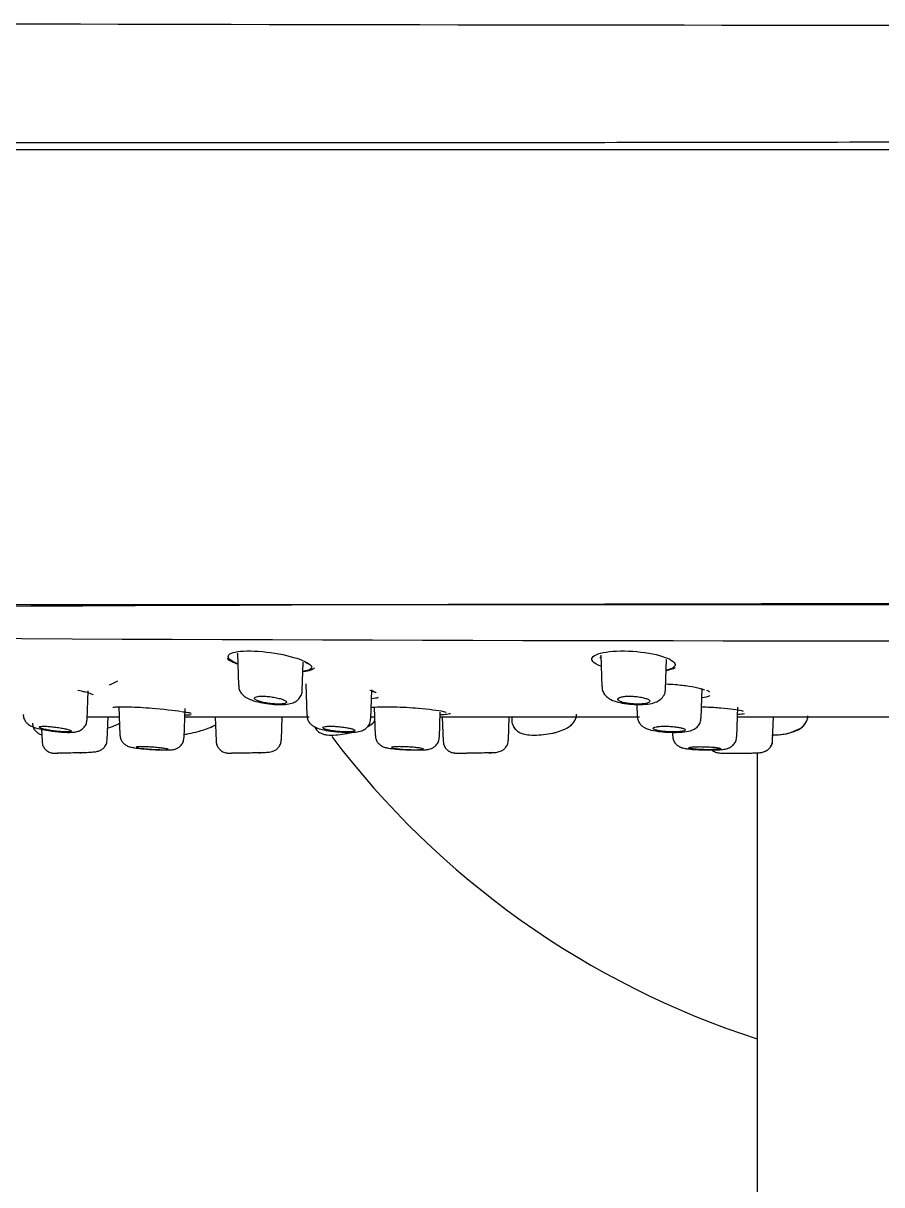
# Model space of a CAD drawing. Header units: millimetres. Extents: x -60 to 7633, y -2614 to 2146.
# Drawn here: x 5421.31 to 5456.45, y 1867.69 to 1915.22 of the extents above; entities that cross this region are included whole.
import ezdxf

# ---------------------------------------------------------------- set-up
doc = ezdxf.new("R2010")
doc.units = ezdxf.units.MM
doc.layers.get('0').update_dxf_attribs({"color": 250})

msp = doc.modelspace()

# ---------------------------------------------------------------- linework, layer by layer
at = {"linetype": 'Continuous'}
for p, q in [((5545.558, 1910.045), (5378.958, 1910.045)), ((5393.138, 1891.434), (5531.378, 1891.434)), ((5430.079, 1889.445), (5430.125, 1888.118)), ((5430.079, 1889.44), (5430.082, 1889.431)), ((5444.95, 1889.362), (5444.996, 1888.068)), ((5444.951, 1889.353), (5444.954, 1889.343)), ((5447.604, 1887.965), (5447.647, 1889.186)), ((5432.734, 1887.918), (5432.774, 1889.074)), ((5423.93, 1886.725), (5423.97, 1887.895)), ((5432.877, 1888.186), (5432.922, 1886.898)), ((5435.539, 1886.754), (5435.581, 1887.945)), ((5449.058, 1886.787), (5449.101, 1888.001)), ((5446.425, 1887.341), (5446.441, 1886.862)), ((5423.934, 1886.841), (5425.244, 1886.841)), ((5424.753, 1885.901), (5424.786, 1886.841)), ((5425.229, 1887.248), (5425.27, 1886.093)), ((5427.895, 1885.983), (5427.937, 1887.173)), ((5427.925, 1886.841), (5428.852, 1886.841)), ((5428.852, 1886.841), (5433.023, 1886.841)), ((5429.175, 1886.841), (5429.21, 1885.836)), ((5431.88, 1885.892), (5431.913, 1886.841)), ((5435.542, 1886.841), (5435.692, 1886.841)), ((5435.678, 1887.233), (5435.719, 1886.076)), ((5438.344, 1885.998), (5438.38, 1887.024)), ((5438.39, 1886.841), (5446.531, 1886.841)), ((5438.464, 1886.841), (5438.499, 1885.841)), ((5441.168, 1885.881), (5441.202, 1886.841)), ((5441.307, 1886.841), (5441.312, 1886.686)), ((5450.513, 1886.015), (5450.555, 1887.226)), ((5450.541, 1886.841), (5451.034, 1886.841)), ((5451.034, 1886.841), (5460.949, 1886.841)), ((5451.985, 1885.869), (5452.019, 1886.841)), ((5422.066, 1886.329), (5422.083, 1885.833)), ((5452.954, 1886.296), (5453.138, 1886.378)), ((5424.753, 1885.901), (5424.753, 1885.901)), ((5425.27, 1886.093), (5425.27, 1886.092)), ((5429.21, 1885.836), (5429.21, 1885.836)), ((5431.88, 1885.892), (5431.88, 1885.892)), ((5435.719, 1886.076), (5435.719, 1886.075)), ((5438.499, 1885.841), (5438.499, 1885.841)), ((5441.168, 1885.881), (5441.168, 1885.881)), ((5447.882, 1886.205), (5447.887, 1886.055)), ((5451.358, 1885.365), (5451.358, 1673.453))]:
    msp.add_line(p, q, dxfattribs=at)
for centre, radius, start, end in [((5462.258, 17580.175), 15665.029, 269.8192662, 270.1807331), ((5462.258, -5993.729), 7885.193, 89.5038921, 90.4970229), ((5462.258, 10406.496), 8516.554, 269.5586953, 270.44131), ((5423.328, 1885.903), 2.022, 65.3553, 79.4385), ((5462.258, 1907.441), 35.5, 217.0913, 252.1189), ((5452.16, 1887.813), 1.713, 268.6885, 297.6243)]:
    msp.add_arc(centre, radius, start, end, dxfattribs=at)
for points, knots in [([(5379.803, 1910.368), (5379.803, 1910.368), (5379.933, 1910.366), (5380.461, 1910.359), (5380.86, 1910.355), (5382.437, 1910.343), (5383.993, 1910.337), (5387.088, 1910.337), (5388.255, 1910.338), (5390.808, 1910.343), (5392.194, 1910.347), (5396.67, 1910.358), (5400.077, 1910.368), (5407.769, 1910.368), (5411.942, 1910.359), (5418.638, 1910.347), (5420.946, 1910.343), (5425.714, 1910.338), (5428.185, 1910.337), (5435.679, 1910.337), (5440.819, 1910.343), (5451.382, 1910.358), (5456.847, 1910.368), (5467.609, 1910.368), (5472.957, 1910.359), (5480.928, 1910.347), (5483.58, 1910.343), (5488.748, 1910.338), (5491.281, 1910.337), (5496.244, 1910.337), (5498.674, 1910.338), (5503.431, 1910.343), (5505.769, 1910.347), (5512.544, 1910.358), (5516.7, 1910.368), (5522.408, 1910.368), (5524.222, 1910.366), (5527.669, 1910.359), (5529.295, 1910.355), (5533.793, 1910.343), (5536.329, 1910.337), (5539.437, 1910.337), (5540.359, 1910.338), (5541.936, 1910.343), (5542.592, 1910.347), (5544.151, 1910.358), (5544.688, 1910.368), (5544.712, 1910.368)], [0.2500865, 0.2500865, 0.2500865, 0.2500865, 0.265625, 0.265625, 0.28125, 0.28125, 0.3125, 0.3125, 0.328125, 0.328125, 0.34375, 0.34375, 0.375, 0.375, 0.40625, 0.40625, 0.421875, 0.421875, 0.4375, 0.4375, 0.46875, 0.46875, 0.5, 0.5, 0.53125, 0.53125, 0.546875, 0.546875, 0.5625, 0.5625, 0.578125, 0.578125, 0.59375, 0.59375, 0.625, 0.625, 0.640625, 0.640625, 0.65625, 0.65625, 0.6875, 0.6875, 0.703125, 0.703125, 0.71875, 0.71875, 0.7494417, 0.7494417, 0.7494417, 0.7494417]), ([(5430.08, 1889.016), (5430.008, 1889.045), (5429.945, 1889.073), (5429.691, 1889.214), (5429.646, 1889.328), (5429.905, 1889.492), (5430.214, 1889.541), (5431.023, 1889.529), (5431.51, 1889.47), (5432.355, 1889.293), (5432.715, 1889.176), (5432.92, 1889.064)], [0.4675751, 0.4675751, 0.4675751, 0.4675751, 0.5, 0.5, 0.625, 0.625, 0.75, 0.75, 0.875, 0.875, 1, 1, 1, 1]), ([(5429.655, 1889.24), (5429.656, 1889.238), (5429.711, 1889.167), (5429.85, 1889.1), (5430.017, 1889.032), (5430.077, 1889.009)], [0, 0, 0, 0, 0.0020646, 0.0886323, 0.1320944, 0.1320944, 0.1320944, 0.1320944]), ([(5444.964, 1888.909), (5444.797, 1888.969), (5444.679, 1889.035), (5444.529, 1889.214), (5444.608, 1889.328), (5445.077, 1889.492), (5445.474, 1889.541), (5446.365, 1889.529), (5446.844, 1889.47), (5447.589, 1889.293), (5447.857, 1889.176), (5447.954, 1889.064)], [0.4248446, 0.4248446, 0.4248446, 0.4248446, 0.5, 0.5, 0.625, 0.625, 0.75, 0.75, 0.875, 0.875, 1, 1, 1, 1]), ([(5444.907, 1889.277), (5444.917, 1889.27), (5444.928, 1889.262), (5444.94, 1889.255), (5444.943, 1889.253), (5444.947, 1889.25), (5444.951, 1889.248)], [0.53124681, 0.53124681, 0.53124681, 0.53124681, 0.53974449, 0.53974449, 0.53974449, 0.54243886, 0.54243886, 0.54243886, 0.54243886]), ([(5432.769, 1888.686), (5432.895, 1888.702), (5433.06, 1888.74), (5433.194, 1888.806), (5433.235, 1888.844)], [0.6257979, 0.6257979, 0.6257979, 0.6257979, 0.7180765, 0.7697515, 0.7697515, 0.7697515, 0.7697515]), ([(5432.92, 1889.064), (5433.126, 1888.951), (5433.171, 1888.847), (5432.983, 1888.741), (5432.892, 1888.716), (5432.774, 1888.698)], [0, 0, 0, 0, 0.125, 0.125, 0.1793169, 0.1793169, 0.1793169, 0.1793169]), ([(5432.823, 1889.095), (5432.867, 1889.069), (5432.934, 1889.034), (5432.945, 1889.011), (5432.947, 1889.01)], [0, 0, 0, 0, 0.3221263, 0.575362, 0.575362, 0.575362, 0.575362]), ([(5447.65, 1888.738), (5447.712, 1888.752), (5447.846, 1888.786), (5447.955, 1888.828), (5448.011, 1888.861)], [0.4695597, 0.4695597, 0.4695597, 0.4695597, 0.5495045, 0.656598, 0.656598, 0.656598, 0.656598]), ([(5447.954, 1889.064), (5448.05, 1888.951), (5447.972, 1888.847), (5447.709, 1888.765), (5447.682, 1888.758), (5447.652, 1888.751)], [0, 0, 0, 0, 0.125, 0.125, 0.1385217, 0.1385217, 0.1385217, 0.1385217]), ([(5424.171, 1887.741), (5424.172, 1887.74), (5424.175, 1887.738), (5424.169, 1887.745), (5424.165, 1887.749)], [0, 0, 0, 0, 0.2117435, 0.3572201, 0.3572201, 0.3572201, 0.3572201]), ([(5430.136, 1888.117), (5430.135, 1888.074), (5430.135, 1887.981), (5430.206, 1887.837), (5430.313, 1887.712), (5430.46, 1887.607), (5430.674, 1887.511), (5430.994, 1887.423), (5431.238, 1887.387), (5431.363, 1887.37)], [0, 0, 0, 0, 0.069108, 0.174709, 0.274838, 0.384207, 0.560972, 0.808106, 1, 1, 1, 1]), ([(5431.363, 1887.37), (5431.374, 1887.369), (5431.504, 1887.347), (5431.793, 1887.334), (5432.106, 1887.346), (5432.335, 1887.394), (5432.526, 1887.497), (5432.659, 1887.643), (5432.731, 1887.8), (5432.726, 1887.889), (5432.724, 1887.919)], [0, 0, 0, 0, 0.016196, 0.22494, 0.439329, 0.614538, 0.732236, 0.841367, 0.954574, 1, 1, 1, 1]), ([(5435.582, 1887.896), (5435.601, 1887.89), (5435.688, 1887.863), (5435.739, 1887.843), (5435.761, 1887.824)], [0, 0, 0, 0, 0.1253946, 0.6516375, 0.6516375, 0.6516375, 0.6516375]), ([(5445.005, 1888.069), (5445.007, 1888.012), (5445.013, 1887.905), (5445.1, 1887.75), (5445.224, 1887.625), (5445.401, 1887.517), (5445.647, 1887.433), (5445.96, 1887.37), (5446.156, 1887.358), (5446.231, 1887.353)], [0, 0, 0, 0, 0.092436, 0.203123, 0.312103, 0.437649, 0.650332, 0.884251, 1, 1, 1, 1]), ([(5446.231, 1887.353), (5446.291, 1887.348), (5446.465, 1887.332), (5446.797, 1887.344), (5447.1, 1887.392), (5447.346, 1887.494), (5447.516, 1887.663), (5447.598, 1887.832), (5447.596, 1887.929), (5447.594, 1887.965)], [0, 0, 0, 0, 0.087171, 0.294332, 0.522497, 0.702432, 0.827586, 0.944924, 1, 1, 1, 1]), ([(5447.61, 1888.182), (5447.739, 1888.178), (5448.074, 1888.158), (5448.581, 1888.1), (5449, 1888.013), (5449.142, 1887.964), (5449.203, 1887.942)], [0.5624584, 0.5624584, 0.5624584, 0.5624584, 0.6478323, 0.7817093, 0.9152582, 1, 1, 1, 1]), ([(5430.863, 1887.518), (5430.9, 1887.5), (5430.949, 1887.481), (5431.007, 1887.464), (5431.064, 1887.446), (5431.131, 1887.429), (5431.202, 1887.415), (5431.273, 1887.401), (5431.349, 1887.389), (5431.425, 1887.379), (5431.499, 1887.37), (5431.574, 1887.363), (5431.645, 1887.36), (5431.713, 1887.356), (5431.779, 1887.356), (5431.837, 1887.358), (5431.893, 1887.36), (5431.944, 1887.365), (5431.983, 1887.373), (5432.023, 1887.38), (5432.053, 1887.391), (5432.072, 1887.403), (5432.09, 1887.415), (5432.097, 1887.43), (5432.092, 1887.446), (5432.087, 1887.462), (5432.069, 1887.48), (5432.04, 1887.498), (5432.011, 1887.516), (5431.968, 1887.535), (5431.917, 1887.554), (5431.865, 1887.572), (5431.803, 1887.59), (5431.734, 1887.606), (5431.667, 1887.622), (5431.592, 1887.637), (5431.516, 1887.648), (5431.443, 1887.66), (5431.366, 1887.669), (5431.293, 1887.674), (5431.222, 1887.68), (5431.152, 1887.683), (5431.09, 1887.682), (5431.029, 1887.681), (5430.974, 1887.678), (5430.928, 1887.672), (5430.883, 1887.665), (5430.846, 1887.656), (5430.821, 1887.645), (5430.795, 1887.633), (5430.781, 1887.619), (5430.778, 1887.604), (5430.775, 1887.588), (5430.786, 1887.571), (5430.807, 1887.553), (5430.821, 1887.542), (5430.84, 1887.53), (5430.863, 1887.518)], [0, 0, 0, 0, 0.05575, 0.05575, 0.05575, 0.11155, 0.11155, 0.11155, 0.16651, 0.16651, 0.16651, 0.219928, 0.219928, 0.219928, 0.271998, 0.271998, 0.271998, 0.323458, 0.323458, 0.323458, 0.375235, 0.375235, 0.375235, 0.42811, 0.42811, 0.42811, 0.482459, 0.482459, 0.482459, 0.538089, 0.538089, 0.538089, 0.594221, 0.594221, 0.594221, 0.649756, 0.649756, 0.649756, 0.70381, 0.70381, 0.70381, 0.756219, 0.756219, 0.756219, 0.807613, 0.807613, 0.807613, 0.859047, 0.859047, 0.859047, 0.911506, 0.911506, 0.911506, 0.965528, 0.965528, 0.965528, 1, 1, 1, 1]), ([(5445.666, 1887.518), (5445.685, 1887.5), (5445.717, 1887.481), (5445.76, 1887.464), (5445.802, 1887.446), (5445.857, 1887.429), (5445.919, 1887.415), (5445.98, 1887.401), (5446.049, 1887.389), (5446.122, 1887.379), (5446.193, 1887.37), (5446.269, 1887.363), (5446.343, 1887.36), (5446.416, 1887.356), (5446.488, 1887.356), (5446.555, 1887.358), (5446.621, 1887.36), (5446.684, 1887.365), (5446.737, 1887.373), (5446.791, 1887.38), (5446.838, 1887.391), (5446.873, 1887.403), (5446.91, 1887.415), (5446.935, 1887.43), (5446.949, 1887.446), (5446.963, 1887.462), (5446.965, 1887.48), (5446.955, 1887.498), (5446.944, 1887.516), (5446.92, 1887.535), (5446.884, 1887.554), (5446.848, 1887.572), (5446.8, 1887.59), (5446.743, 1887.606), (5446.687, 1887.622), (5446.621, 1887.637), (5446.55, 1887.648), (5446.481, 1887.66), (5446.406, 1887.669), (5446.331, 1887.674), (5446.258, 1887.68), (5446.184, 1887.683), (5446.114, 1887.682), (5446.046, 1887.681), (5445.98, 1887.678), (5445.921, 1887.672), (5445.863, 1887.665), (5445.812, 1887.656), (5445.77, 1887.645), (5445.728, 1887.633), (5445.695, 1887.619), (5445.674, 1887.604), (5445.652, 1887.588), (5445.643, 1887.571), (5445.646, 1887.553), (5445.647, 1887.542), (5445.654, 1887.53), (5445.666, 1887.518)], [0, 0, 0, 0, 0.05575, 0.05575, 0.05575, 0.11155, 0.11155, 0.11155, 0.16651, 0.16651, 0.16651, 0.219928, 0.219928, 0.219928, 0.271998, 0.271998, 0.271998, 0.323458, 0.323458, 0.323458, 0.375235, 0.375235, 0.375235, 0.42811, 0.42811, 0.42811, 0.482459, 0.482459, 0.482459, 0.538089, 0.538089, 0.538089, 0.594221, 0.594221, 0.594221, 0.649756, 0.649756, 0.649756, 0.70381, 0.70381, 0.70381, 0.756219, 0.756219, 0.756219, 0.807613, 0.807613, 0.807613, 0.859047, 0.859047, 0.859047, 0.911506, 0.911506, 0.911506, 0.965528, 0.965528, 0.965528, 1, 1, 1, 1]), ([(5421.318, 1886.929), (5421.317, 1886.916), (5421.31, 1886.85), (5421.354, 1886.731), (5421.431, 1886.609), (5421.525, 1886.523), (5421.628, 1886.459), (5421.796, 1886.389), (5422.044, 1886.327), (5422.359, 1886.27), (5422.507, 1886.254), (5422.548, 1886.25)], [0, 0, 0, 0, 0.021383, 0.120178, 0.202586, 0.277866, 0.355383, 0.463239, 0.734897, 0.935679, 1, 1, 1, 1]), ([(5424.976, 1887.227), (5424.976, 1887.227), (5424.987, 1887.23), (5425.058, 1887.241), (5425.266, 1887.254), (5425.503, 1887.249), (5425.663, 1887.246)], [0.8146573, 0.8146573, 0.8146573, 0.8146573, 0.8298357, 0.8654669, 0.9238109, 1, 1, 1, 1]), ([(5425.651, 1887.248), (5425.932, 1887.239), (5426.263, 1887.218), (5427.038, 1887.153), (5427.478, 1887.104), (5427.792, 1887.059)], [0.7825028, 0.7825028, 0.7825028, 0.7825028, 0.875, 0.875, 1, 1, 1, 1]), ([(5427.813, 1887.055), (5427.886, 1887.044), (5428.034, 1887.022), (5428.161, 1886.997), (5428.193, 1886.985), (5428.193, 1886.985)], [0, 0, 0, 0, 0.2334039, 0.5687758, 0.7068133, 0.7068133, 0.7068133, 0.7068133]), ([(5427.95, 1886.922), (5427.998, 1886.923), (5428.085, 1886.924), (5428.15, 1886.924), (5428.18, 1886.926)], [0.44198874, 0.44198874, 0.44198874, 0.44198874, 0.49069377, 0.54096376, 0.54096376, 0.54096376, 0.54096376]), ([(5432.933, 1886.898), (5432.932, 1886.86), (5432.929, 1886.774), (5432.993, 1886.641), (5433.086, 1886.526), (5433.195, 1886.446), (5433.343, 1886.374), (5433.55, 1886.313), (5433.852, 1886.256), (5434.056, 1886.236), (5434.149, 1886.227)], [0, 0, 0, 0, 0.060327, 0.159489, 0.247255, 0.331748, 0.431982, 0.631822, 0.854685, 1, 1, 1, 1]), ([(5435.569, 1887.223), (5435.59, 1887.226), (5435.699, 1887.238), (5435.986, 1887.254), (5436.302, 1887.25), (5436.501, 1887.247)], [0.8347094, 0.8347094, 0.8347094, 0.8347094, 0.853418, 0.9217254, 1, 1, 1, 1]), ([(5436.494, 1887.248), (5436.815, 1887.239), (5437.165, 1887.218), (5437.915, 1887.153), (5438.291, 1887.104), (5438.511, 1887.059)], [0.7811685, 0.7811685, 0.7811685, 0.7811685, 0.875, 0.875, 1, 1, 1, 1]), ([(5438.392, 1886.928), (5438.491, 1886.933), (5438.632, 1886.943), (5438.731, 1886.959), (5438.784, 1886.976), (5438.795, 1886.98)], [0.313639, 0.313639, 0.313639, 0.313639, 0.461784, 0.5660757, 0.5895418, 0.5895418, 0.5895418, 0.5895418]), ([(5438.504, 1887.058), (5438.549, 1887.047), (5438.603, 1887.035), (5438.627, 1887.024), (5438.627, 1887.025)], [0, 0, 0, 0, 0.3494329, 0.5516452, 0.5516452, 0.5516452, 0.5516452]), ([(5443.412, 1886.302), (5443.548, 1886.358), (5443.729, 1886.46), (5443.924, 1886.71), (5443.949, 1886.864), (5443.962, 1886.946)], [0.4216603, 0.4216603, 0.4216603, 0.4216603, 0.7044982, 0.8641316, 1, 1, 1, 1]), ([(5443.48, 1886.332), (5443.559, 1886.372), (5443.708, 1886.454), (5443.884, 1886.646), (5443.969, 1886.851), (5443.958, 1886.938), (5443.957, 1886.952)], [0, 0, 0, 0, 0.308763, 0.691432, 0.955504, 1, 1, 1, 1]), ([(5446.446, 1886.861), (5446.452, 1886.797), (5446.464, 1886.691), (5446.551, 1886.547), (5446.66, 1886.443), (5446.788, 1886.368), (5446.98, 1886.297), (5447.259, 1886.245), (5447.547, 1886.212), (5447.662, 1886.21), (5447.663, 1886.21)], [0, 0, 0, 0, 0.103177, 0.20124, 0.29309, 0.389467, 0.51992, 0.790405, 0.998124, 1, 1, 1, 1]), ([(5447.663, 1886.21), (5447.8, 1886.204), (5448.037, 1886.196), (5448.406, 1886.22), (5448.639, 1886.26), (5448.856, 1886.376), (5448.983, 1886.517), (5449.053, 1886.667), (5449.05, 1886.755), (5449.049, 1886.788)], [0, 0, 0, 0, 0.195751, 0.392574, 0.633911, 0.7476, 0.847731, 0.952049, 1, 1, 1, 1]), ([(5449.072, 1887.247), (5449.14, 1887.246), (5449.413, 1887.238), (5449.887, 1887.209), (5450.395, 1887.156), (5450.708, 1887.097), (5450.762, 1887.079), (5450.783, 1887.071)], [0.5193197, 0.5193197, 0.5193197, 0.5193197, 0.5598976, 0.6833637, 0.8073165, 0.930411, 1, 1, 1, 1]), ([(5452.766, 1886.205), (5452.836, 1886.226), (5452.996, 1886.284), (5453.211, 1886.412), (5453.391, 1886.637), (5453.413, 1886.801), (5453.423, 1886.88)], [0.3567057, 0.3567057, 0.3567057, 0.3567057, 0.4932487, 0.6879207, 0.8707172, 1, 1, 1, 1]), ([(5453.138, 1886.378), (5453.227, 1886.452), (5453.344, 1886.563), (5453.434, 1886.78), (5453.422, 1886.869), (5453.42, 1886.884)], [0, 0, 0, 0, 0.545633, 0.936599, 1, 1, 1, 1]), ([(5421.699, 1886.573), (5421.698, 1886.539), (5421.698, 1886.448), (5421.766, 1886.308), (5421.872, 1886.195), (5421.977, 1886.132), (5422.044, 1886.109), (5422.073, 1886.102)], [0, 0, 0, 0, 0.0432414, 0.1318411, 0.2005807, 0.2576019, 0.2984561, 0.2984561, 0.2984561, 0.2984561]), ([(5422.16, 1886.334), (5422.213, 1886.321), (5422.275, 1886.308), (5422.342, 1886.295), (5422.409, 1886.283), (5422.483, 1886.271), (5422.557, 1886.261), (5422.631, 1886.251), (5422.707, 1886.242), (5422.78, 1886.235), (5422.852, 1886.228), (5422.921, 1886.224), (5422.983, 1886.221), (5423.045, 1886.218), (5423.1, 1886.218), (5423.145, 1886.219), (5423.189, 1886.221), (5423.225, 1886.224), (5423.248, 1886.23), (5423.272, 1886.235), (5423.284, 1886.243), (5423.284, 1886.252), (5423.284, 1886.261), (5423.271, 1886.271), (5423.248, 1886.283), (5423.223, 1886.294), (5423.187, 1886.307), (5423.141, 1886.32), (5423.095, 1886.333), (5423.038, 1886.347), (5422.975, 1886.36), (5422.912, 1886.373), (5422.84, 1886.386), (5422.767, 1886.397), (5422.694, 1886.409), (5422.618, 1886.419), (5422.543, 1886.427), (5422.47, 1886.435), (5422.397, 1886.442), (5422.331, 1886.446), (5422.266, 1886.45), (5422.205, 1886.453), (5422.155, 1886.452), (5422.104, 1886.452), (5422.062, 1886.45), (5422.032, 1886.445), (5422.002, 1886.44), (5421.982, 1886.434), (5421.975, 1886.425), (5421.967, 1886.417), (5421.972, 1886.407), (5421.988, 1886.396), (5422.005, 1886.384), (5422.034, 1886.372), (5422.073, 1886.359), (5422.098, 1886.351), (5422.128, 1886.342), (5422.16, 1886.334)], [0, 0, 0, 0, 0.054758, 0.054758, 0.054758, 0.109541, 0.109541, 0.109541, 0.163898, 0.163898, 0.163898, 0.21746, 0.21746, 0.21746, 0.270317, 0.270317, 0.270317, 0.322843, 0.322843, 0.322843, 0.375523, 0.375523, 0.375523, 0.428776, 0.428776, 0.428776, 0.48281, 0.48281, 0.48281, 0.537518, 0.537518, 0.537518, 0.59249, 0.59249, 0.59249, 0.647158, 0.647158, 0.647158, 0.701062, 0.701062, 0.701062, 0.754102, 0.754102, 0.754102, 0.806588, 0.806588, 0.806588, 0.859076, 0.859076, 0.859076, 0.912109, 0.912109, 0.912109, 0.965979, 0.965979, 0.965979, 1, 1, 1, 1]), ([(5422.548, 1886.25), (5422.641, 1886.238), (5422.833, 1886.214), (5423.151, 1886.198), (5423.371, 1886.203), (5423.543, 1886.234), (5423.692, 1886.299), (5423.819, 1886.408), (5423.91, 1886.56), (5423.92, 1886.667), (5423.924, 1886.724)], [0, 0, 0, 0, 0.134135, 0.324174, 0.532103, 0.641631, 0.727136, 0.817738, 0.916585, 1, 1, 1, 1]), ([(5424.77, 1886.373), (5424.779, 1886.376), (5424.904, 1886.419), (5425.088, 1886.491), (5425.221, 1886.552), (5425.263, 1886.573)], [0.12613, 0.12613, 0.12613, 0.12613, 0.1437357, 0.3764298, 0.4951513, 0.4951513, 0.4951513, 0.4951513]), ([(5427.893, 1886.117), (5427.956, 1886.126), (5428.144, 1886.158), (5428.436, 1886.225), (5428.623, 1886.283), (5428.706, 1886.309)], [0.625672, 0.625672, 0.625672, 0.625672, 0.7221085, 0.8937122, 1, 1, 1, 1]), ([(5428.706, 1886.309), (5428.79, 1886.337), (5428.961, 1886.398), (5429.114, 1886.469), (5429.195, 1886.514)], [0, 0, 0, 0, 0.1738078, 0.4172528, 0.4172528, 0.4172528, 0.4172528]), ([(5433.234, 1886.429), (5433.236, 1886.427), (5433.266, 1886.367), (5433.333, 1886.272), (5433.468, 1886.175), (5433.609, 1886.119), (5433.806, 1886.084), (5434.076, 1886.086), (5434.467, 1886.133), (5434.735, 1886.189), (5434.856, 1886.222)], [0.0897586, 0.0897586, 0.0897586, 0.0897586, 0.0929643, 0.1698477, 0.2369045, 0.3022695, 0.3853221, 0.5589209, 0.7104773, 0.8683225, 0.8683225, 0.8683225, 0.8683225]), ([(5433.664, 1886.334), (5433.701, 1886.321), (5433.75, 1886.308), (5433.806, 1886.295), (5433.863, 1886.283), (5433.928, 1886.271), (5433.998, 1886.261), (5434.067, 1886.251), (5434.142, 1886.242), (5434.217, 1886.235), (5434.291, 1886.228), (5434.366, 1886.224), (5434.436, 1886.221), (5434.505, 1886.218), (5434.572, 1886.218), (5434.63, 1886.219), (5434.688, 1886.221), (5434.739, 1886.224), (5434.779, 1886.23), (5434.82, 1886.235), (5434.851, 1886.243), (5434.869, 1886.252), (5434.888, 1886.261), (5434.895, 1886.271), (5434.89, 1886.283), (5434.884, 1886.294), (5434.866, 1886.307), (5434.837, 1886.32), (5434.807, 1886.333), (5434.766, 1886.347), (5434.715, 1886.36), (5434.664, 1886.373), (5434.603, 1886.386), (5434.536, 1886.397), (5434.47, 1886.409), (5434.397, 1886.419), (5434.322, 1886.427), (5434.249, 1886.435), (5434.173, 1886.442), (5434.1, 1886.446), (5434.029, 1886.45), (5433.959, 1886.453), (5433.896, 1886.452), (5433.834, 1886.452), (5433.778, 1886.45), (5433.731, 1886.445), (5433.685, 1886.44), (5433.648, 1886.434), (5433.622, 1886.425), (5433.596, 1886.417), (5433.581, 1886.407), (5433.579, 1886.396), (5433.576, 1886.384), (5433.587, 1886.372), (5433.609, 1886.359), (5433.623, 1886.351), (5433.641, 1886.342), (5433.664, 1886.334)], [0, 0, 0, 0, 0.054758, 0.054758, 0.054758, 0.109541, 0.109541, 0.109541, 0.163898, 0.163898, 0.163898, 0.21746, 0.21746, 0.21746, 0.270317, 0.270317, 0.270317, 0.322843, 0.322843, 0.322843, 0.375523, 0.375523, 0.375523, 0.428776, 0.428776, 0.428776, 0.48281, 0.48281, 0.48281, 0.537518, 0.537518, 0.537518, 0.59249, 0.59249, 0.59249, 0.647158, 0.647158, 0.647158, 0.701062, 0.701062, 0.701062, 0.754102, 0.754102, 0.754102, 0.806588, 0.806588, 0.806588, 0.859076, 0.859076, 0.859076, 0.912109, 0.912109, 0.912109, 0.965979, 0.965979, 0.965979, 1, 1, 1, 1]), ([(5434.149, 1886.227), (5434.183, 1886.223), (5434.325, 1886.207), (5434.613, 1886.197), (5434.916, 1886.208), (5435.123, 1886.24), (5435.314, 1886.331), (5435.445, 1886.457), (5435.526, 1886.608), (5435.53, 1886.707), (5435.531, 1886.753)], [0, 0, 0, 0, 0.048778, 0.241608, 0.440188, 0.631564, 0.736153, 0.829942, 0.932516, 1, 1, 1, 1]), ([(5435.428, 1886.441), (5435.508, 1886.485), (5435.585, 1886.539), (5435.652, 1886.608), (5435.654, 1886.611)], [0.2917728, 0.2917728, 0.2917728, 0.2917728, 0.5733457, 0.5835556, 0.5835556, 0.5835556, 0.5835556]), ([(5435.441, 1886.448), (5435.474, 1886.467), (5435.569, 1886.529), (5435.654, 1886.605), (5435.704, 1886.668)], [0.5446132, 0.5446132, 0.5446132, 0.5446132, 0.6235494, 0.7769711, 0.7769711, 0.7769711, 0.7769711]), ([(5441.317, 1886.689), (5441.315, 1886.678), (5441.305, 1886.604), (5441.361, 1886.453), (5441.473, 1886.299), (5441.621, 1886.194), (5441.805, 1886.124), (5442.05, 1886.086), (5442.397, 1886.086), (5442.805, 1886.131), (5443.185, 1886.212), (5443.376, 1886.289), (5443.48, 1886.332)], [0, 0, 0, 0, 0.01112, 0.092658, 0.166574, 0.234491, 0.312774, 0.431375, 0.583738, 0.72125, 0.867191, 1, 1, 1, 1]), ([(5447.117, 1886.334), (5447.136, 1886.321), (5447.167, 1886.308), (5447.209, 1886.295), (5447.251, 1886.283), (5447.305, 1886.271), (5447.365, 1886.261), (5447.425, 1886.251), (5447.494, 1886.242), (5447.565, 1886.235), (5447.636, 1886.228), (5447.711, 1886.224), (5447.785, 1886.221), (5447.857, 1886.218), (5447.931, 1886.218), (5447.998, 1886.219), (5448.065, 1886.221), (5448.129, 1886.224), (5448.183, 1886.23), (5448.238, 1886.235), (5448.285, 1886.243), (5448.321, 1886.252), (5448.357, 1886.261), (5448.383, 1886.271), (5448.397, 1886.283), (5448.411, 1886.294), (5448.412, 1886.307), (5448.402, 1886.32), (5448.391, 1886.333), (5448.367, 1886.347), (5448.332, 1886.36), (5448.297, 1886.373), (5448.249, 1886.386), (5448.194, 1886.397), (5448.139, 1886.409), (5448.074, 1886.419), (5448.005, 1886.427), (5447.937, 1886.435), (5447.862, 1886.442), (5447.788, 1886.446), (5447.716, 1886.45), (5447.641, 1886.453), (5447.57, 1886.452), (5447.501, 1886.452), (5447.434, 1886.45), (5447.375, 1886.445), (5447.316, 1886.44), (5447.263, 1886.434), (5447.221, 1886.425), (5447.178, 1886.417), (5447.145, 1886.407), (5447.124, 1886.396), (5447.103, 1886.384), (5447.093, 1886.372), (5447.096, 1886.359), (5447.098, 1886.351), (5447.105, 1886.342), (5447.117, 1886.334)], [0, 0, 0, 0, 0.054758, 0.054758, 0.054758, 0.109541, 0.109541, 0.109541, 0.163898, 0.163898, 0.163898, 0.21746, 0.21746, 0.21746, 0.270317, 0.270317, 0.270317, 0.322843, 0.322843, 0.322843, 0.375523, 0.375523, 0.375523, 0.428776, 0.428776, 0.428776, 0.48281, 0.48281, 0.48281, 0.537518, 0.537518, 0.537518, 0.59249, 0.59249, 0.59249, 0.647158, 0.647158, 0.647158, 0.701062, 0.701062, 0.701062, 0.754102, 0.754102, 0.754102, 0.806588, 0.806588, 0.806588, 0.859076, 0.859076, 0.859076, 0.912109, 0.912109, 0.912109, 0.965979, 0.965979, 0.965979, 1, 1, 1, 1]), ([(5423.63, 1885.366), (5423.709, 1885.369), (5423.876, 1885.376), (5424.136, 1885.395), (5424.269, 1885.409), (5424.375, 1885.431), (5424.465, 1885.463), (5424.567, 1885.522), (5424.668, 1885.626), (5424.739, 1885.763), (5424.744, 1885.855), (5424.746, 1885.901)], [0, 0, 0, 0, 0.132173, 0.3303, 0.547089, 0.618815, 0.670814, 0.741841, 0.828021, 0.926599, 1, 1, 1, 1]), ([(5425.27, 1886.091), (5425.278, 1886.026), (5425.294, 1885.926), (5425.373, 1885.796), (5425.46, 1885.711), (5425.547, 1885.656), (5425.626, 1885.622), (5425.728, 1885.592), (5425.877, 1885.565), (5426.139, 1885.532), (5426.34, 1885.517), (5426.444, 1885.509)], [0, 0, 0, 0, 0.104567, 0.187882, 0.259501, 0.322951, 0.381215, 0.452441, 0.620674, 0.830833, 1, 1, 1, 1]), ([(5426.444, 1885.509), (5426.456, 1885.508), (5426.569, 1885.499), (5426.822, 1885.487), (5427.124, 1885.478), (5427.33, 1885.483), (5427.451, 1885.491), (5427.591, 1885.532), (5427.708, 1885.6), (5427.815, 1885.712), (5427.885, 1885.852), (5427.887, 1885.943), (5427.887, 1885.983)], [0, 0, 0, 0, 0.017065, 0.186149, 0.352523, 0.526075, 0.650172, 0.710286, 0.777086, 0.85596, 0.945015, 1, 1, 1, 1]), ([(5429.216, 1885.836), (5429.215, 1885.82), (5429.209, 1885.751), (5429.255, 1885.63), (5429.338, 1885.511), (5429.431, 1885.434), (5429.52, 1885.388), (5429.593, 1885.366), (5429.643, 1885.357), (5429.676, 1885.353), (5429.715, 1885.351), (5429.753, 1885.349), (5429.808, 1885.349), (5429.836, 1885.349)], [0, 0, 0, 0, 0.039162, 0.200612, 0.329119, 0.437281, 0.528417, 0.601082, 0.651049, 0.691541, 0.748456, 0.888194, 1, 1, 1, 1]), ([(5430.963, 1885.366), (5431.034, 1885.369), (5431.191, 1885.377), (5431.36, 1885.393), (5431.469, 1885.41), (5431.579, 1885.446), (5431.683, 1885.504), (5431.786, 1885.604), (5431.863, 1885.743), (5431.871, 1885.84), (5431.874, 1885.891)], [0, 0, 0, 0, 0.154397, 0.399689, 0.540913, 0.609567, 0.690782, 0.789438, 0.904698, 1, 1, 1, 1]), ([(5435.727, 1886.076), (5435.727, 1886.042), (5435.725, 1885.961), (5435.782, 1885.835), (5435.868, 1885.726), (5435.962, 1885.655), (5436.051, 1885.611), (5436.147, 1885.579), (5436.291, 1885.549), (5436.529, 1885.52), (5436.803, 1885.499), (5436.941, 1885.494), (5436.979, 1885.493)], [0, 0, 0, 0, 0.051826, 0.143795, 0.220887, 0.288948, 0.35001, 0.41655, 0.538308, 0.757644, 0.942662, 1, 1, 1, 1]), ([(5436.979, 1885.493), (5437.067, 1885.489), (5437.25, 1885.481), (5437.546, 1885.479), (5437.765, 1885.488), (5437.898, 1885.503), (5438.024, 1885.539), (5438.143, 1885.603), (5438.253, 1885.711), (5438.33, 1885.854), (5438.336, 1885.95), (5438.337, 1885.997)], [0, 0, 0, 0, 0.127323, 0.304375, 0.489603, 0.61637, 0.685342, 0.75451, 0.838277, 0.932094, 1, 1, 1, 1]), ([(5438.507, 1885.842), (5438.507, 1885.802), (5438.509, 1885.717), (5438.57, 1885.589), (5438.658, 1885.486), (5438.751, 1885.42), (5438.835, 1885.383), (5438.901, 1885.366), (5438.947, 1885.359), (5438.994, 1885.354), (5439.079, 1885.35), (5439.234, 1885.348), (5439.404, 1885.348), (5439.475, 1885.348)], [0, 0, 0, 0, 0.069404, 0.17348, 0.258418, 0.330571, 0.391047, 0.437964, 0.474483, 0.519038, 0.615673, 0.861142, 1, 1, 1, 1]), ([(5440.433, 1885.366), (5440.492, 1885.37), (5440.591, 1885.376), (5440.695, 1885.388), (5440.785, 1885.406), (5440.89, 1885.443), (5441, 1885.514), (5441.101, 1885.631), (5441.162, 1885.766), (5441.161, 1885.849), (5441.16, 1885.882)], [0, 0, 0, 0, 0.184633, 0.358772, 0.468492, 0.556399, 0.6638, 0.787718, 0.929024, 1, 1, 1, 1]), ([(5442.705, 1886.125), (5442.829, 1886.144), (5442.959, 1886.164), (5443.086, 1886.195), (5443.108, 1886.201)], [0, 0, 0, 0, 0.1863774, 0.2274525, 0.2274525, 0.2274525, 0.2274525]), ([(5447.896, 1886.055), (5447.895, 1886.021), (5447.894, 1885.939), (5447.952, 1885.811), (5448.041, 1885.701), (5448.139, 1885.629), (5448.233, 1885.585), (5448.338, 1885.553), (5448.49, 1885.525), (5448.736, 1885.5), (5448.943, 1885.492), (5449.045, 1885.488)], [0, 0, 0, 0, 0.055828, 0.155484, 0.239015, 0.313891, 0.383981, 0.458828, 0.602399, 0.830848, 1, 1, 1, 1]), ([(5449.045, 1885.488), (5449.061, 1885.487), (5449.177, 1885.481), (5449.439, 1885.479), (5449.756, 1885.485), (5449.983, 1885.503), (5450.148, 1885.532), (5450.312, 1885.62), (5450.422, 1885.728), (5450.499, 1885.872), (5450.504, 1885.969), (5450.505, 1886.016)], [0, 0, 0, 0, 0.022207, 0.194063, 0.363735, 0.546612, 0.698983, 0.765705, 0.84498, 0.934799, 1, 1, 1, 1]), ([(5450.605, 1885.349), (5450.654, 1885.349), (5450.798, 1885.349), (5451.065, 1885.353), (5451.345, 1885.362), (5451.483, 1885.371), (5451.613, 1885.397), (5451.723, 1885.439), (5451.838, 1885.521), (5451.933, 1885.647), (5451.985, 1885.778), (5451.98, 1885.85), (5451.978, 1885.87)], [0, 0, 0, 0, 0.069547, 0.235994, 0.407736, 0.602649, 0.662534, 0.727417, 0.798142, 0.880906, 0.973059, 1, 1, 1, 1]), ([(5451.397, 1885.367), (5451.443, 1885.37), (5451.504, 1885.376), (5451.605, 1885.395), (5451.714, 1885.434), (5451.83, 1885.514), (5451.927, 1885.635), (5451.983, 1885.768), (5451.979, 1885.845), (5451.977, 1885.87)], [0, 0, 0, 0, 0.233799, 0.348503, 0.476987, 0.606589, 0.761106, 0.934714, 1, 1, 1, 1]), ([(5452.146, 1886.1), (5452.165, 1886.1), (5452.308, 1886.104), (5452.486, 1886.134), (5452.628, 1886.168), (5452.647, 1886.172)], [0, 0, 0, 0, 0.0277371, 0.2479191, 0.2820258, 0.2820258, 0.2820258, 0.2820258]), ([(5422.085, 1885.831), (5422.093, 1885.765), (5422.107, 1885.663), (5422.19, 1885.531), (5422.281, 1885.446), (5422.371, 1885.394), (5422.449, 1885.367), (5422.507, 1885.355), (5422.541, 1885.351), (5422.564, 1885.35), (5422.596, 1885.349), (5422.633, 1885.348), (5422.694, 1885.348), (5422.727, 1885.348)], [0, 0, 0, 0, 0.157763, 0.286342, 0.393548, 0.484067, 0.558042, 0.612042, 0.645014, 0.676283, 0.726598, 0.875648, 1, 1, 1, 1]), ([(5423.762, 1885.372), (5423.674, 1885.368), (5423.579, 1885.364), (5423.483, 1885.361), (5423.387, 1885.358), (5423.289, 1885.355), (5423.197, 1885.354), (5423.106, 1885.352), (5423.017, 1885.351), (5422.94, 1885.35), (5422.864, 1885.349), (5422.796, 1885.348), (5422.743, 1885.348), (5422.735, 1885.348), (5422.729, 1885.348), (5422.722, 1885.348)], [0, 0, 0, 0, 0.0545959, 0.0545959, 0.0545959, 0.1092326, 0.1092326, 0.1092326, 0.1632667, 0.1632667, 0.1632667, 0.2164061, 0.2164061, 0.2164061, 0.2234256, 0.2234256, 0.2234256, 0.2234256]), ([(5426.122, 1885.55), (5426.173, 1885.543), (5426.235, 1885.536), (5426.301, 1885.53), (5426.367, 1885.524), (5426.44, 1885.518), (5426.513, 1885.513), (5426.586, 1885.508), (5426.661, 1885.503), (5426.733, 1885.5), (5426.805, 1885.496), (5426.874, 1885.494), (5426.936, 1885.493), (5426.998, 1885.491), (5427.054, 1885.491), (5427.099, 1885.492), (5427.144, 1885.492), (5427.181, 1885.494), (5427.204, 1885.497), (5427.228, 1885.5), (5427.241, 1885.503), (5427.241, 1885.508), (5427.24, 1885.512), (5427.228, 1885.518), (5427.203, 1885.524), (5427.179, 1885.53), (5427.142, 1885.536), (5427.097, 1885.543), (5427.051, 1885.55), (5426.994, 1885.557), (5426.932, 1885.564), (5426.869, 1885.571), (5426.799, 1885.578), (5426.727, 1885.585), (5426.655, 1885.591), (5426.58, 1885.597), (5426.507, 1885.601), (5426.434, 1885.606), (5426.361, 1885.61), (5426.296, 1885.612), (5426.23, 1885.615), (5426.169, 1885.616), (5426.118, 1885.616), (5426.067, 1885.616), (5426.024, 1885.614), (5425.993, 1885.612), (5425.962, 1885.609), (5425.942, 1885.605), (5425.935, 1885.601), (5425.933, 1885.599), (5425.932, 1885.598), (5425.932, 1885.596)], [0, 0, 0, 0, 0.0539645, 0.0539645, 0.0539645, 0.1079372, 0.1079372, 0.1079372, 0.1617801, 0.1617801, 0.1617801, 0.2154216, 0.2154216, 0.2154216, 0.2689062, 0.2689062, 0.2689062, 0.3223205, 0.3223205, 0.3223205, 0.3757641, 0.3757641, 0.3757641, 0.4293312, 0.4293312, 0.4293312, 0.4830875, 0.4830875, 0.4830875, 0.5370368, 0.5370368, 0.5370368, 0.5910941, 0.5910941, 0.5910941, 0.6451006, 0.6451006, 0.6451006, 0.6988964, 0.6988964, 0.6988964, 0.7524177, 0.7524177, 0.7524177, 0.805747, 0.805747, 0.805747, 0.8590729, 0.8590729, 0.8590729, 0.8750072, 0.8750072, 0.8750072, 0.8750072]), ([(5425.949, 1885.584), (5425.966, 1885.577), (5425.995, 1885.571), (5426.035, 1885.564), (5426.06, 1885.559), (5426.089, 1885.555), (5426.122, 1885.55)], [0.91258447, 0.91258447, 0.91258447, 0.91258447, 0.9663676, 0.9663676, 0.9663676, 1, 1, 1, 1]), ([(5431.074, 1885.372), (5430.999, 1885.368), (5430.912, 1885.364), (5430.821, 1885.361), (5430.731, 1885.358), (5430.633, 1885.355), (5430.537, 1885.354), (5430.443, 1885.352), (5430.347, 1885.351), (5430.258, 1885.35), (5430.17, 1885.349), (5430.087, 1885.348), (5430.016, 1885.348), (5429.945, 1885.348), (5429.883, 1885.348), (5429.836, 1885.349), (5429.836, 1885.349), (5429.836, 1885.349), (5429.836, 1885.349)], [0, 0, 0, 0, 0.0545959, 0.0545959, 0.0545959, 0.1092326, 0.1092326, 0.1092326, 0.1632667, 0.1632667, 0.1632667, 0.2164061, 0.2164061, 0.2164061, 0.2689199, 0.2689199, 0.2689199, 0.2690862, 0.2690862, 0.2690862, 0.2690862]), ([(5437.689, 1885.52), (5437.689, 1885.521), (5437.688, 1885.522), (5437.687, 1885.524), (5437.681, 1885.53), (5437.663, 1885.536), (5437.633, 1885.543), (5437.604, 1885.55), (5437.562, 1885.557), (5437.512, 1885.564), (5437.462, 1885.571), (5437.401, 1885.578), (5437.336, 1885.585), (5437.271, 1885.591), (5437.199, 1885.597), (5437.126, 1885.601), (5437.053, 1885.606), (5436.977, 1885.61), (5436.905, 1885.612), (5436.834, 1885.615), (5436.763, 1885.616), (5436.701, 1885.616), (5436.638, 1885.616), (5436.581, 1885.614), (5436.534, 1885.612), (5436.487, 1885.609), (5436.449, 1885.605), (5436.423, 1885.601), (5436.397, 1885.596), (5436.382, 1885.59), (5436.38, 1885.584), (5436.38, 1885.583), (5436.38, 1885.583), (5436.38, 1885.582)], [0.4176141, 0.4176141, 0.4176141, 0.4176141, 0.4293312, 0.4293312, 0.4293312, 0.4830875, 0.4830875, 0.4830875, 0.5370368, 0.5370368, 0.5370368, 0.5910941, 0.5910941, 0.5910941, 0.6451006, 0.6451006, 0.6451006, 0.6988964, 0.6988964, 0.6988964, 0.7524177, 0.7524177, 0.7524177, 0.805747, 0.805747, 0.805747, 0.8590729, 0.8590729, 0.8590729, 0.9125845, 0.9125845, 0.9125845, 0.91666, 0.91666, 0.91666, 0.91666]), ([(5436.466, 1885.55), (5436.503, 1885.543), (5436.551, 1885.536), (5436.606, 1885.53), (5436.662, 1885.524), (5436.727, 1885.518), (5436.795, 1885.513), (5436.864, 1885.508), (5436.938, 1885.503), (5437.011, 1885.5), (5437.084, 1885.496), (5437.159, 1885.494), (5437.229, 1885.493), (5437.299, 1885.491), (5437.366, 1885.491), (5437.425, 1885.492), (5437.483, 1885.492), (5437.535, 1885.494), (5437.576, 1885.497), (5437.617, 1885.5), (5437.648, 1885.503), (5437.667, 1885.508)], [0, 0, 0, 0, 0.0539645, 0.0539645, 0.0539645, 0.1079372, 0.1079372, 0.1079372, 0.1617801, 0.1617801, 0.1617801, 0.2154216, 0.2154216, 0.2154216, 0.2689062, 0.2689062, 0.2689062, 0.3223205, 0.3223205, 0.3223205, 0.3757641, 0.3757641, 0.3757641, 0.3757641]), ([(5440.511, 1885.372), (5440.453, 1885.368), (5440.382, 1885.364), (5440.302, 1885.361), (5440.223, 1885.358), (5440.133, 1885.355), (5440.04, 1885.354), (5439.948, 1885.352), (5439.85, 1885.351), (5439.756, 1885.35), (5439.663, 1885.349), (5439.57, 1885.348), (5439.486, 1885.348), (5439.482, 1885.348), (5439.478, 1885.348), (5439.474, 1885.348)], [0, 0, 0, 0, 0.0545959, 0.0545959, 0.0545959, 0.1092326, 0.1092326, 0.1092326, 0.1632667, 0.1632667, 0.1632667, 0.2164061, 0.2164061, 0.2164061, 0.2187898, 0.2187898, 0.2187898, 0.2187898]), ([(5448.568, 1885.55), (5448.587, 1885.543), (5448.618, 1885.536), (5448.66, 1885.53), (5448.701, 1885.524), (5448.753, 1885.518), (5448.813, 1885.513), (5448.872, 1885.508), (5448.939, 1885.503), (5449.01, 1885.5), (5449.08, 1885.496), (5449.155, 1885.494), (5449.228, 1885.493), (5449.301, 1885.491), (5449.374, 1885.491), (5449.442, 1885.492), (5449.51, 1885.492), (5449.574, 1885.494), (5449.63, 1885.497), (5449.685, 1885.5), (5449.733, 1885.503), (5449.769, 1885.508), (5449.805, 1885.512), (5449.831, 1885.518), (5449.845, 1885.524), (5449.858, 1885.53), (5449.859, 1885.536), (5449.848, 1885.543), (5449.837, 1885.55), (5449.813, 1885.557), (5449.778, 1885.564), (5449.744, 1885.571), (5449.697, 1885.578), (5449.643, 1885.585), (5449.589, 1885.591), (5449.525, 1885.597), (5449.457, 1885.601), (5449.39, 1885.606), (5449.316, 1885.61), (5449.243, 1885.612), (5449.17, 1885.615), (5449.095, 1885.616), (5449.025, 1885.616), (5448.954, 1885.616), (5448.887, 1885.614), (5448.827, 1885.612), (5448.767, 1885.609), (5448.714, 1885.605), (5448.671, 1885.601), (5448.628, 1885.596), (5448.595, 1885.59), (5448.574, 1885.584), (5448.553, 1885.577), (5448.544, 1885.571), (5448.547, 1885.564), (5448.549, 1885.559), (5448.557, 1885.555), (5448.568, 1885.55)], [0, 0, 0, 0, 0.053965, 0.053965, 0.053965, 0.107937, 0.107937, 0.107937, 0.16178, 0.16178, 0.16178, 0.215422, 0.215422, 0.215422, 0.268906, 0.268906, 0.268906, 0.32232, 0.32232, 0.32232, 0.375764, 0.375764, 0.375764, 0.429331, 0.429331, 0.429331, 0.483088, 0.483088, 0.483088, 0.537037, 0.537037, 0.537037, 0.591094, 0.591094, 0.591094, 0.645101, 0.645101, 0.645101, 0.698896, 0.698896, 0.698896, 0.752418, 0.752418, 0.752418, 0.805747, 0.805747, 0.805747, 0.859073, 0.859073, 0.859073, 0.912584, 0.912584, 0.912584, 0.966368, 0.966368, 0.966368, 1, 1, 1, 1]), ([(5449.498, 1885.48), (5449.518, 1885.463), (5449.566, 1885.429), (5449.643, 1885.393), (5449.712, 1885.374), (5449.767, 1885.364), (5449.835, 1885.357), (5449.944, 1885.352), (5450.163, 1885.348), (5450.47, 1885.348), (5450.796, 1885.349), (5451.141, 1885.354), (5451.299, 1885.362), (5451.397, 1885.367)], [0.1517992, 0.1517992, 0.1517992, 0.1517992, 0.1803799, 0.2158012, 0.2443023, 0.269022, 0.3031234, 0.3891562, 0.5116422, 0.6226395, 0.7389443, 0.8555889, 1, 1, 1, 1])]:
    msp.add_open_spline(points, degree=3, knots=knots, dxfattribs=at)
for points in [[(5425.169, 1888.292), (5425.066, 1888.239), (5424.954, 1888.186), (5424.836, 1888.134)], [(5423.553, 1887.928), (5423.655, 1887.906), (5423.749, 1887.883), (5423.834, 1887.861)], [(5435.503, 1887.928), (5435.583, 1887.906), (5435.654, 1887.883), (5435.712, 1887.861)], [(5449.275, 1887.928), (5449.329, 1887.906), (5449.371, 1887.883), (5449.4, 1887.861)], [(5435.58, 1887.589), (5435.689, 1887.599), (5435.781, 1887.614), (5435.86, 1887.635)], [(5449.092, 1887.623), (5449.226, 1887.644), (5449.335, 1887.67), (5449.428, 1887.706)], [(5450.558, 1886.944), (5450.668, 1886.952), (5450.76, 1886.963), (5450.831, 1886.974)], [(5450.783, 1887.071), (5450.783, 1887.071), (5450.783, 1887.07), (5450.783, 1887.07)], [(5428.993, 1886.416), (5429.065, 1886.446), (5429.131, 1886.478), (5429.192, 1886.512)], [(5434.549, 1886.157), (5434.645, 1886.174), (5434.727, 1886.19), (5434.81, 1886.209)], [(5451.951, 1886.089), (5452.005, 1886.091), (5452.059, 1886.095), (5452.121, 1886.101)], [(5436.41, 1885.564), (5436.424, 1885.559), (5436.443, 1885.555), (5436.466, 1885.55)], [(5440.364, 1885.363), (5440.399, 1885.365), (5440.432, 1885.366), (5440.463, 1885.368)]]:
    msp.add_open_spline(points, degree=3, dxfattribs=at)

doc.saveas('drawing.dxf')
